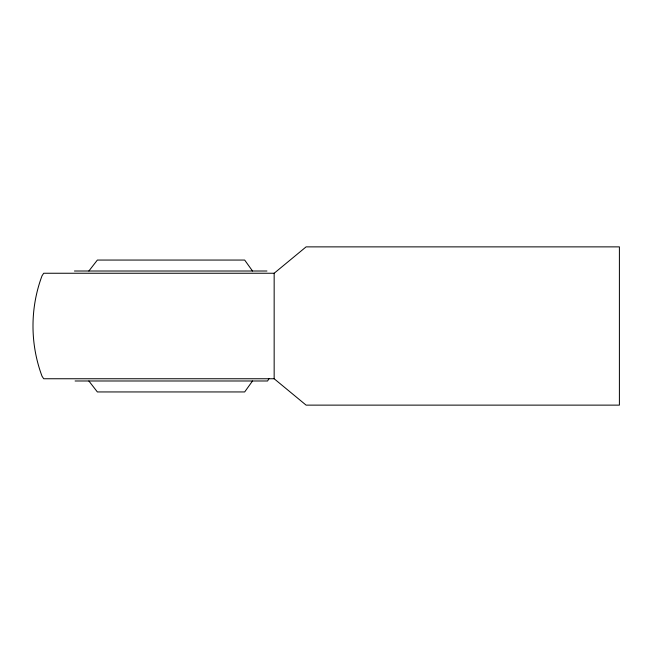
<?xml version="1.0" encoding="UTF-8"?>
<svg xmlns="http://www.w3.org/2000/svg" width="652" height="652" viewBox="0 0 652 652"><rect width="100%" height="100%" fill="white"/><g stroke="black" fill="none" stroke-linecap="round" stroke-linejoin="round"><path stroke-width="0.98" d="M268.958 378.625L267.597 380.988L75.094 380.988M252.52 380.988L244.671 391.942L97.368 391.942L88.868 380.988M88.868 271.012L97.368 260.058L244.671 260.058L252.52 271.012M274.158 273.253L306.098 246.872L619.4 246.872L619.4 405.128L306.098 405.128L274.158 378.747L43.692 378.747L42.021 376.188C29.984 343.995 29.984 308.005 42.021 275.812L43.692 273.253L274.158 273.253L274.158 378.747M74.442 271.012L266.945 271.012"/></g></svg>
